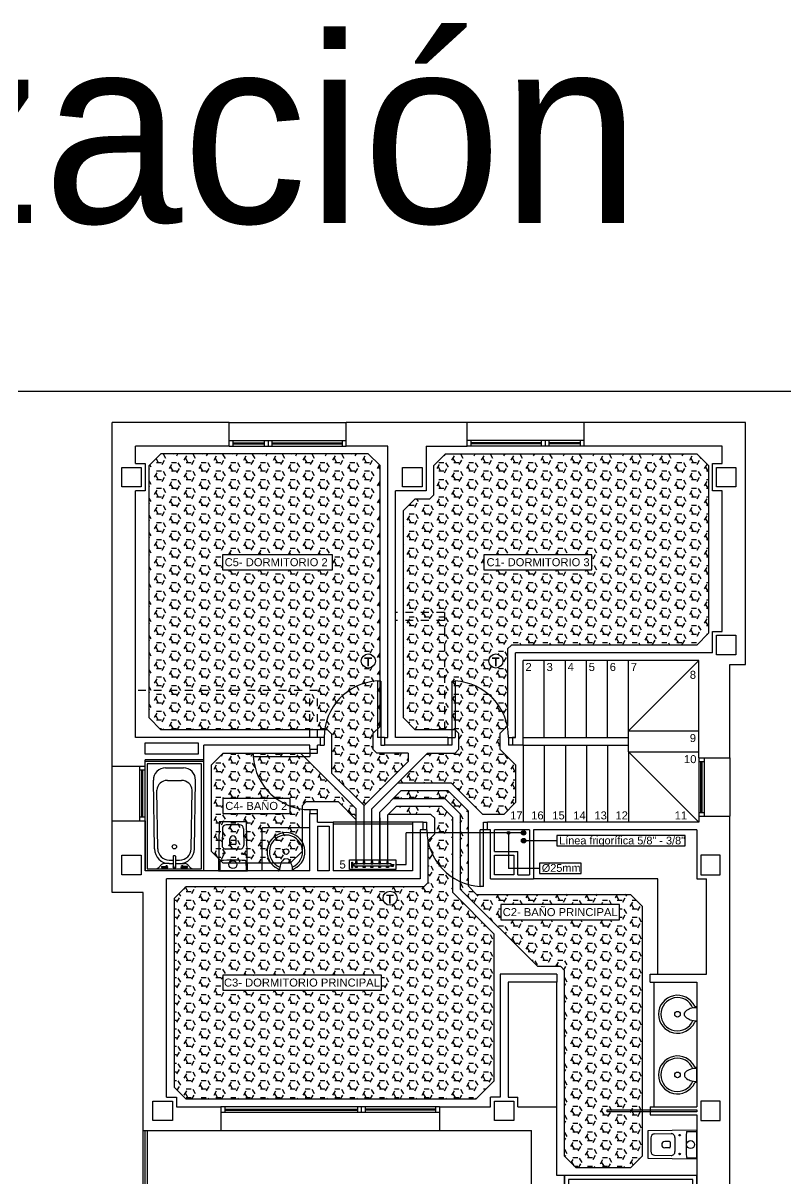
# Model space of a CAD drawing. Header units: millimetres. Extents: x 441156 to 441876, y 4514765 to 4515211.
# Drawn here: x 441478.11 to 441487.89, y 4514928.61 to 4514943.42 of the extents above; entities that cross this region are included whole.
import ezdxf
from ezdxf.enums import TextEntityAlignment as Align

# ---------------------------------------------------------------- set-up
doc = ezdxf.new("R2010")
doc.units = ezdxf.units.MM
for name, pattern in [('CONTINUA', [0]), ('HIDDEN', [0.375, 0.25, -0.125]), ('RAYITAS', [0.375, 0.25, -0.125])]:
    doc.linetypes.add(name, pattern=pattern)
doc.layers.add('01_cartela', color=6, linetype='Continuous', plot=False)
for name, color, linetype in [('01_mono PRIMERA', 2, 'Continuous'), ('01_proyección', 4, 'RAYITAS'), ('01_sanitarios', 250, 'Continuous'), ('01_textos', 7, 'Continuous'), ('INGIN CALEFACCION MAQUINAS', 7, 'Continuous'), ('INGIN CALEFACCION TUBERIAS', 89, 'Continuous'), ('INGIN CLIMATIZACION EQUIPOS', 7, 'Continuous'), ('INGIN CLIMATIZACION TEXTO', 7, 'Continuous'), ('SOMBRAS2', 250, 'Continuous')]:
    doc.layers.add(name, color=color, linetype=linetype)
doc.styles.add('Century Gothic_6', font='', dxfattribs={"height": 11})
doc.styles.add('Estilo1', font='swissel.ttf')
doc.styles.add('NIEVES2', font='sanss___.ttf')
doc.styles.add('NIEVES3', font='swisseb.ttf')
doc.styles.get('Century Gothic_6').set_extended_font_data('Century Gothic')
pattern_1 = [(0, (34.55036, 92.18759), (0, 0.1099852), [0.0635, -0.127]), (120, (34.55036, 92.18759), (-0.0952499772403, -0.0549926), [0.0635, -0.127]), (60, (34.61386, 92.18759), (-0.0952499772403, 0.0549926), [0.0635, -0.127])]

# ---------------------------------------------------------------- blocks, each defined once
blk = doc.blocks.new('A$C11D349B9')
at = {"layer": '01_mono PRIMERA', "color": 254}
for p, q in [((1.433, 9.295), (1.433, 13.7)), ((2.933, 13.7, 0), (1.433, 13.7, 0)), ((2.933, 13.4, 0), (2.933, 13.7, 0)), ((2.933, 13.7, 0), (4.433, 13.7, 0)), ((5.983, 13.7, 0), (4.433, 13.7, 0)), ((4.433, 13.4, 0), (4.433, 13.7, 0)), ((5.983, 13.4, 0), (5.983, 13.7, 0)), ((7.483, 13.7, 0), (5.983, 13.7, 0)), ((9.553, 13.7, 0), (7.483, 13.7, 0)), ((7.483, 13.4, 0), (7.483, 13.7, 0)), ((9.553, 10.6), (9.553, 13.7)), ((1.733, 13.175), (1.733, 13.4)), ((2.933, 13.4, 0), (1.733, 13.4, 0)), ((2.933, 13.47, 0), (4.433, 13.47, 0)), ((2.933, 13.4, 0), (4.433, 13.4, 0)), ((2.983, 13.47, 0), (2.983, 13.4, 0)), ((2.983, 13.442, 0), (3.383, 13.442, 0)), ((2.983, 13.428, 0), (3.383, 13.428, 0)), ((3.383, 13.47, 0), (3.383, 13.4, 0)), ((3.433, 13.47, 0), (3.433, 13.4, 0)), ((3.483, 13.47, 0), (3.483, 13.4, 0)), ((3.483, 13.442, 0), (4.383, 13.442, 0)), ((3.483, 13.428, 0), (4.383, 13.428, 0)), ((4.383, 13.47, 0), (4.383, 13.4, 0)), ((4.968, 13.4, 0), (4.433, 13.4, 0)), ((4.968, 9.665), (4.968, 13.4)), ((5.458, 13.4, 0), (5.983, 13.4, 0)), ((7.483, 13.47, 0), (5.983, 13.47, 0)), ((7.483, 13.4, 0), (5.983, 13.4, 0)), ((6.033, 13.47, 0), (6.033, 13.4, 0)), ((6.933, 13.442, 0), (6.033, 13.442, 0)), ((6.933, 13.428, 0), (6.033, 13.428, 0)), ((6.933, 13.47, 0), (6.933, 13.4, 0)), ((6.983, 13.47, 0), (6.983, 13.4, 0)), ((7.033, 13.47, 0), (7.033, 13.4, 0)), ((7.433, 13.442, 0), (7.033, 13.442, 0)), ((7.433, 13.428, 0), (7.033, 13.428, 0)), ((7.433, 13.47, 0), (7.433, 13.4, 0)), ((9.253, 13.4, 0), (7.483, 13.4, 0)), ((9.253, 13.175), (9.253, 13.4)), ((1.733, 9.665), (1.733, 12.825)), ((5.068, 9.665), (5.068, 12.825)), ((9.253, 11.025), (9.253, 12.825)), ((9.128, 10.75), (6.603, 10.75)), ((6.603, 9.665), (6.603, 10.75)), ((8.953, 10.65), (6.703, 10.65)), ((6.703, 9.565), (6.703, 10.65)), ((6.973, 9.665), (6.973, 10.65)), ((7.243, 9.665), (7.243, 10.65)), ((7.513, 9.665), (7.513, 10.65)), ((7.783, 9.665), (7.783, 10.65)), ((8.053, 9.75), (8.053, 10.65)), ((8.053, 9.75), (8.953, 10.65)), ((8.953, 9.405), (8.953, 10.65)), ((9.353, 9.405), (9.353, 10.6)), ((9.353, 10.6, 0), (9.553, 10.6, 0)), ((4.877, 10.388), (4.835, 10.388)), ((4.835, 10.388), (4.835, 9.665)), ((4.877, 10.388), (4.877, 9.565)), ((5.789, 10.388), (5.831, 10.388)), ((5.789, 10.388), (5.789, 9.565)), ((5.831, 10.388), (5.831, 9.665)), ((4.102, 9.665), (1.733, 9.665)), ((4.152, 9.665), (4.102, 9.665)), ((4.102, 9.665), (4.102, 9.565)), ((4.152, 9.665), (4.152, 9.565)), ((4.927, 9.665), (4.835, 9.665)), ((4.927, 9.665), (4.927, 9.565)), ((4.927, 9.665), (4.968, 9.665)), ((5.739, 9.665), (5.068, 9.665)), ((5.739, 9.665), (5.831, 9.665)), ((5.739, 9.665), (5.739, 9.565)), ((6.514, 9.665), (6.564, 9.665)), ((6.514, 9.665), (6.514, 9.565)), ((6.603, 9.665), (6.564, 9.665)), ((6.564, 9.665), (6.603, 9.665)), ((6.564, 9.665), (6.564, 9.565)), ((6.703, 9.665), (8.053, 9.665)), ((8.053, 9.75), (8.953, 9.75)), ((8.053, 9.48), (8.053, 9.75)), ((3.968, 9.565), (2.608, 9.565, 0)), ((2.608, 9.38, 0), (2.608, 9.565, 0)), ((3.968, 9.515), (3.968, 9.565)), ((3.968, 9.515), (3.968, 9.423)), ((3.968, 9.515), (4.068, 9.515)), ((4.102, 9.565), (4.068, 9.565)), ((4.068, 9.515), (4.068, 9.565)), ((4.068, 9.465), (4.068, 9.515)), ((4.102, 9.565), (4.152, 9.565)), ((4.877, 9.565), (4.927, 9.565)), ((5.739, 9.565), (4.927, 9.565)), ((5.789, 9.565), (5.739, 9.565)), ((6.564, 9.565), (6.514, 9.565)), ((6.703, 9.565), (6.564, 9.565)), ((6.703, 9.565), (6.703, 8.58)), ((6.703, 9.565), (8.053, 9.565)), ((6.973, 9.565), (6.973, 8.58)), ((7.243, 9.565), (7.243, 8.58)), ((7.513, 9.565), (7.513, 8.58)), ((7.783, 9.565), (7.783, 8.58)), ((8.053, 9.48), (8.953, 9.48)), ((8.053, 9.48), (8.053, 8.58)), ((8.053, 9.48), (8.953, 8.58)), ((2.608, 9.38, 0), (1.858, 9.38, 0)), ((1.858, 9.295), (1.858, 9.38, 0)), ((1.858, 7.955), (1.858, 9.355)), ((2.608, 9.355), (1.858, 9.355)), ((2.608, 9.355), (2.608, 9.38, 0)), ((2.608, 7.955), (2.608, 9.355)), ((3.244, 9.465), (3.244, 9.423)), ((3.244, 9.465), (4.068, 9.465)), ((3.244, 9.423), (3.968, 9.423)), ((8.953, 9.405), (8.953, 8.655)), ((8.953, 9.405), (9.353, 9.405)), ((8.953, 9.355), (9.023, 9.355)), ((8.981, 8.705), (8.981, 9.355)), ((8.995, 8.705), (8.995, 9.355)), ((9.023, 9.405), (9.023, 8.655)), ((9.353, 9.405), (9.353, 8.655)), ((1.858, 9.295, 0), (1.433, 9.295)), ((1.433, 8.595), (1.433, 9.295)), ((1.788, 8.595), (1.788, 9.295)), ((1.858, 9.245), (1.788, 9.245)), ((1.816, 8.645), (1.816, 9.245)), ((1.83, 8.645), (1.83, 9.245)), ((1.858, 8.595), (1.858, 9.295)), ((2.582, 9.329), (1.884, 9.329)), ((1.884, 9.329), (1.884, 7.981)), ((2.118, 9.275), (2.348, 9.275)), ((2.582, 7.981), (2.582, 9.329)), ((1.977, 8.237), (1.963, 9.116)), ((2.143, 9.115), (2.323, 9.115)), ((2.489, 8.237), (2.503, 9.116)), ((2.019, 8.237), (2.007, 8.989)), ((2.447, 8.237), (2.459, 8.989)), ((3.968, 8.74), (3.968, 8.69)), ((3.968, 8.74), (4.068, 8.74)), ((4.068, 8.69), (4.068, 8.74)), ((1.433, 7.68), (1.433, 8.595)), ((1.433, 8.595), (1.858, 8.595)), ((1.858, 8.645), (1.788, 8.645)), ((1.858, 8.595), (1.858, 7.955)), ((3.968, 7.955), (3.968, 8.69)), ((3.968, 8.69), (4.068, 8.69)), ((4.068, 8.58), (4.068, 8.69)), ((8.953, 8.705), (9.023, 8.705)), ((8.953, 8.655), (9.353, 8.655)), ((8.953, 8.655), (8.953, 8.58)), ((9.353, 3), (9.353, 8.655)), ((2.847, 8.495, 0), (2.843, 8.285, 0)), ((3.069, 8.545, 0), (2.897, 8.545, 0)), ((3.119, 8.495, 0), (3.123, 8.285, 0)), ((3.968, 8.505), (3.358, 8.505, 0)), ((3.358, 7.955, 0), (3.358, 8.505, 0)), ((4.068, 8.58), (4.268, 8.58)), ((4.068, 8.53), (4.068, 7.955)), ((4.068, 8.53), (4.068, 7.955)), ((4.068, 8.53), (4.218, 8.53)), ((4.218, 8.53), (4.218, 7.955)), ((5.283, 8.58, 0), (4.268, 8.58)), ((4.268, 8.58), (4.268, 7.955)), ((5.283, 8.555, 0), (4.268, 8.555)), ((5.419, 8.58), (5.283, 8.58)), ((5.283, 8.58, 0), (5.283, 7.955, 0)), ((5.419, 8.48), (5.383, 8.48)), ((5.383, 8.48, 0), (5.383, 7.855, 0)), ((5.419, 8.58), (5.469, 8.58)), ((5.419, 8.48), (5.419, 8.58)), ((5.469, 8.48), (5.419, 8.48)), ((5.469, 8.48), (5.469, 8.58)), ((6.244, 8.48), (6.153, 8.48)), ((6.153, 7.756), (6.153, 8.48)), ((6.194, 7.756), (6.194, 8.58)), ((6.194, 8.58), (6.244, 8.58)), ((8.953, 8.58), (6.244, 8.58)), ((6.244, 8.48), (6.244, 8.58)), ((6.283, 8.48), (6.244, 8.48)), ((6.283, 8.48), (6.244, 8.48)), ((6.283, 7.855), (6.283, 8.48)), ((6.333, 8.205), (6.333, 8.48)), ((6.783, 8.48), (6.333, 8.48)), ((6.783, 8.48), (6.783, 7.905)), ((8.928, 8.48), (6.833, 8.48)), ((6.833, 8.48), (6.833, 7.855)), ((2.943, 8.305, 0), (2.943, 8.365, 0)), ((3.013, 8.295, 0), (2.953, 8.295, 0)), ((3.023, 8.305, 0), (3.023, 8.365, 0)), ((3.073, 8.235, 0), (2.893, 8.235, 0)), ((6.333, 8.205), (6.633, 8.205)), ((6.633, 7.905), (6.633, 8.205)), ((2.066, 8.035), (2.027, 7.995)), ((2.067, 8.012), (2.133, 8.012)), ((2.067, 8.012), (2.067, 7.997)), ((2.167, 8.05), (2.102, 8.05)), ((2.167, 8.092), (2.22, 8.092)), ((2.167, 8.05), (2.22, 8.05)), ((2.22, 8.005), (2.22, 8.142)), ((2.246, 8.142), (2.246, 8.005)), ((2.246, 8.092), (2.299, 8.092)), ((2.246, 8.05), (2.299, 8.05)), ((2.299, 8.05), (2.364, 8.05)), ((2.399, 8.012), (2.333, 8.012)), ((2.399, 7.997), (2.399, 8.012)), ((2.4, 8.035), (2.439, 7.995)), ((2.817, 8.082, 0), (2.815, 7.955, 0)), ((3.149, 8.082, 0), (3.151, 7.955, 0)), ((3.648, 8.111, 0), (3.678, 8.112, 0)), ((3.968, 7.955, 0), (1.858, 7.955, 0)), ((2.608, 7.955), (1.858, 7.955)), ((1.884, 7.981), (2.582, 7.981)), ((2.067, 7.997), (2.133, 7.997)), ((2.133, 5.055), (2.133, 7.855)), ((5.383, 7.855, 0), (2.133, 7.855, 0)), ((2.333, 7.997), (2.399, 7.997)), ((3.566, 7.957, 0), (3.567, 7.972, 0)), ((3.757, 7.955, 0), (3.569, 7.955, 0)), ((3.76, 7.957, 0), (3.759, 7.972, 0)), ((4.218, 7.955), (4.068, 7.955)), ((5.283, 7.955), (4.268, 7.955)), ((6.283, 7.855), (6.833, 7.855)), ((6.633, 7.905), (6.783, 7.905)), ((8.428, 7.855), (6.833, 7.855)), ((8.428, 6.63), (8.428, 7.855)), ((8.928, 7.855, 0), (9.053, 7.855, 0)), ((9.053, 6.63), (9.053, 7.855)), ((6.194, 7.756), (6.153, 7.756)), ((1.833, 7.68), (1.433, 7.68)), ((1.833, 4.63), (1.833, 7.68)), ((6.408, 6.63), (6.408, 5.055)), ((7.133, 6.63, 0), (6.408, 6.63)), ((6.508, 6.53), (6.508, 5.055)), ((7.133, 6.53, 0), (6.508, 6.53, 0)), ((7.133, 6.53, 0), (6.508, 6.53, 0)), ((7.133, 6.63, 0), (7.133, 6.53, 0)), ((7.133, 4.93, 0), (7.133, 6.53, 0)), ((8.328, 6.63, 0), (9.053, 6.63, 0)), ((8.328, 6.53, 0), (8.328, 6.63, 0)), ((8.328, 6.53, 0), (8.928, 6.53, 0)), ((8.378, 6.53, 0), (8.378, 4.93, 0)), ((8.928, 6.53, 0), (8.928, 4.93, 0)), ((8.771, 6.103, 0), (8.771, 6.134, 0)), ((8.926, 6.215, 0), (8.911, 6.214, 0)), ((8.928, 6.212, 0), (8.928, 6.024, 0)), ((8.926, 6.022, 0), (8.911, 6.023, 0)), ((8.771, 5.356, 0), (8.771, 5.326, 0)), ((8.926, 5.438, 0), (8.911, 5.437, 0)), ((8.928, 5.247, 0), (8.928, 5.435, 0)), ((8.926, 5.244, 0), (8.911, 5.245, 0)), ((6.408, 5.055), (6.283, 5.055)), ((6.283, 4.93, 0), (6.283, 5.055, 0)), ((6.358, 5.055), (6.358, 5.055)), ((6.508, 5.055), (6.633, 5.055)), ((6.558, 5.055), (6.558, 5.055)), ((6.633, 4.93, 0), (6.633, 5.055, 0)), ((2.258, 4.93), (2.828, 4.93, 0)), ((2.828, 4.93), (2.828, 4.63)), ((5.628, 4.93, 0), (2.828, 4.93)), ((2.878, 4.93), (2.878, 4.86)), ((2.878, 4.902, 0), (4.578, 4.902, 0)), ((4.578, 4.93, 0), (4.578, 4.86, 0)), ((4.628, 4.93, 0), (4.628, 4.86, 0)), ((4.678, 4.93, 0), (4.678, 4.86, 0)), ((5.578, 4.902, 0), (4.678, 4.902, 0)), ((5.578, 4.93, 0), (5.578, 4.86, 0)), ((5.628, 4.93, 0), (6.283, 4.93, 0)), ((5.628, 4.93, 0), (5.628, 4.63, 0)), ((6.633, 4.93, 0), (7.133, 4.93, 0)), ((7.133, 4.05, 0), (7.133, 4.93, 0)), ((8.328, 4.93, 0), (8.928, 4.93)), ((8.328, 4.93, 0), (8.328, 4.894, 0)), ((8.328, 4.894, 0), (8.328, 4.866, 0)), ((5.628, 4.86, 0), (2.828, 4.86)), ((2.878, 4.888, 0), (4.578, 4.888, 0)), ((5.578, 4.888, 0), (4.678, 4.888, 0)), ((8.328, 4.866, 0), (8.328, 4.83, 0)), ((8.328, 4.83, 0), (8.928, 4.83)), ((8.928, 4.83, 0), (8.928, 3.3, 0)), ((1.833, 4.63), (2.828, 4.63)), ((1.833, 3), (1.833, 4.63)), ((1.853, 4.63), (1.853, 3.02)), ((1.883, 4.63), (1.883, 3.05)), ((2.828, 4.63), (5.628, 4.63, 0)), ((5.628, 4.63), (6.808, 4.63)), ((6.808, 3), (6.808, 4.63)), ((8.801, 4.614, 0), (8.928, 4.616, 0)), ((8.338, 4.534, 0), (8.338, 4.362, 0)), ((8.387, 4.584, 0), (8.597, 4.588, 0)), ((8.578, 4.488, 0), (8.518, 4.488, 0)), ((8.588, 4.478, 0), (8.588, 4.418, 0)), ((8.648, 4.538, 0), (8.648, 4.358, 0)), ((8.387, 4.312, 0), (8.597, 4.308, 0)), ((8.578, 4.408, 0), (8.518, 4.408, 0)), ((8.801, 4.282, 0), (8.928, 4.28, 0)), ((7.233, 3.3), (7.383, 3.3)), ((8.083, 3.3, 0), (7.383, 3.3, 0)), ((7.383, 3.3, 0), (7.383, 3, 0)), ((7.433, 3.3, 0), (7.433, 3.23, 0)), ((8.033, 3.272, 0), (7.433, 3.272, 0)), ((8.033, 3.3, 0), (8.033, 3.23, 0)), ((8.083, 3.3), (8.928, 3.3)), ((8.083, 3.3, 0), (8.083, 3, 0)), ((8.083, 3.23, 0), (7.383, 3.23, 0)), ((8.033, 3.258, 0), (7.433, 3.258, 0)), ((1.833, 3), (6.808, 3)), ((1.833, 3), (1.833, 0)), ((1.853, 3.02), (6.808, 3.02)), ((1.883, 3.05), (6.808, 3.05)), ((1.923, 3), (1.923, 0.1)), ((2.023, 0.1), (2.023, 3)), ((5.543, 0.2, 0), (5.543, 3, 0)), ((5.643, 0.2, 0), (5.643, 3, 0)), ((6.808, 3), (7.383, 3)), ((8.083, 3, 0), (7.383, 3, 0)), ((8.083, 3), (9.353, 3, 0)), ((9.163, 0.1, 0), (9.163, 3, 0)), ((9.263, 3, 0), (9.263, 0.1, 0)), ((9.353, 3, 0), (9.353, 0, 0)), ((2.023, 2.9, 0), (5.543, 2.9, 0)), ((5.643, 2.9, 0), (9.163, 2.9, 0)), ((5.543, 2.262, 0), (2.023, 2.262, 0)), ((9.163, 2.262, 0), (5.643, 2.262, 0)), ((5.543, 2.212, 0), (2.023, 2.212, 0)), ((9.163, 2.212, 0), (5.643, 2.212, 0)), ((5.543, 1.575, 0), (2.023, 1.575, 0)), ((5.543, 1.525, 0), (2.023, 1.525, 0)), ((9.163, 1.575, 0), (5.643, 1.575, 0)), ((9.163, 1.525, 0), (5.643, 1.525, 0)), ((5.543, 0.887, 0), (2.023, 0.887, 0)), ((5.543, 0.837, 0), (2.023, 0.837, 0)), ((9.163, 0.887, 0), (5.643, 0.887, 0)), ((9.163, 0.837, 0), (5.643, 0.837, 0)), ((2.023, 0.2, 0), (9.163, 0.2, 0)), ((5.593, 0.1, 0), (5.593, 0.2, 0)), ((5.593, 0.1, 0), (5.593, 0.2, 0)), ((1.923, 0.1, 0), (9.263, 0.1, 0)), ((1.833, 0, 0), (9.353, 0, 0))]:
    blk.add_line(p, q, dxfattribs=at)
for points in [[(5.458, 13.4), (5.458, 12.825)], [(1.733, 13.175), (1.858, 13.175), (1.858, 12.825)], [(9.253, 12.825), (9.128, 12.825), (9.128, 13.175)], [(9.128, 13.175), (9.253, 13.175)], [(1.858, 12.825), (1.733, 12.825)], [(5.458, 12.825), (5.068, 12.825)], [(9.128, 10.75), (9.128, 11.025)], [(9.128, 11.025), (9.253, 11.025)], [(8.928, 8.48), (8.928, 7.855)], [(2.133, 5.055), (2.258, 5.055), (2.258, 4.93)], [(7.233, 3.3), (7.233, 4.05), (7.133, 4.05)]]:
    blk.add_lwpolyline(points, dxfattribs=at)
for points in [[(1.808, 12.875), (1.558, 12.875), (1.558, 13.125), (1.808, 13.125), (1.808, 12.875)], [(5.408, 12.875), (5.158, 12.875), (5.158, 13.125), (5.408, 13.125), (5.408, 12.875)], [(9.178, 13.125), (9.428, 13.125), (9.428, 12.875), (9.178, 12.875), (9.178, 13.125)], [(9.178, 10.975), (9.428, 10.975), (9.428, 10.725), (9.178, 10.725), (9.178, 10.975)], [(2.538, 9.45), (1.858, 9.45), (1.858, 9.595), (2.538, 9.595)], [(1.808, 7.905), (1.558, 7.905), (1.558, 8.155), (1.808, 8.155), (1.808, 7.905)], [(6.583, 7.905), (6.333, 7.905), (6.333, 8.155), (6.583, 8.155), (6.583, 7.905)], [(8.978, 7.905), (9.228, 7.905), (9.228, 8.155), (8.978, 8.155), (8.978, 7.905)], [(2.208, 4.755), (1.958, 4.755), (1.958, 5.005), (2.208, 5.005), (2.208, 4.755)], [(6.583, 4.755), (6.333, 4.755), (6.333, 5.005), (6.583, 5.005), (6.583, 4.755)], [(8.978, 4.755), (9.228, 4.755), (9.228, 5.005), (8.978, 5.005), (8.978, 4.755)], [(8.928, 4.05), (7.233, 4.05), (7.233, 3.3), (8.928, 3.3)], [(8.878, 4), (7.283, 4), (7.283, 3.35), (8.878, 3.35)], [(6.933, 3.125), (7.183, 3.125), (7.183, 3.375), (6.933, 3.375), (6.933, 3.125)], [(8.978, 3.125), (9.228, 3.125), (9.228, 3.375), (8.978, 3.375), (8.978, 3.125)]]:
    blk.add_lwpolyline(points, close=True, dxfattribs=at)
at = {"layer": '01_mono PRIMERA', "color": 254, "elevation": 0, "flags": 128}
for points in [[(3.164, 7.955, 0.414214), (3.168, 7.959), (3.168, 7.96), (3.158, 8.58, 0.436396), (3.154, 8.585), (2.812, 8.585, 0.436396), (2.808, 8.58), (2.798, 7.96), (2.798, 7.959, 0.414214), (2.802, 7.955)], [(8.928, 4.629, 0.414214), (8.924, 4.633), (8.923, 4.633), (8.302, 4.623, 0.436396), (8.298, 4.619), (8.298, 4.277, 0.436396), (8.302, 4.273), (8.923, 4.263), (8.924, 4.263, 0.414214), (8.928, 4.267)]]:
    blk.add_lwpolyline(points, format="xyb", close=True, dxfattribs=at)
at = {"layer": '01_mono PRIMERA', "color": 254, "elevation": 0}
blk.add_lwpolyline([(7.778, 4.894), (8.928, 4.894), (8.928, 4.866), (7.778, 4.866)], close=True, dxfattribs=at)
at = {"layer": '01_mono PRIMERA', "color": 254}
for centre, radius in [((2.233, 8.265), 0.0275), ((2.863, 8.175, 0), 0.01), ((3.103, 8.175, 0), 0.01), ((3.663, 8.202, 0), 0.036), ((2.983, 8.035, 0), 0.051), ((8.68, 6.118, 0), 0.036), ((8.68, 5.341, 0), 0.036), ((8.708, 4.568, 0), 0.01), ((8.848, 4.448, 0), 0.051), ((8.708, 4.328, 0), 0.01)]:
    blk.add_circle(centre, radius, dxfattribs=at)
for centre, radius, start, end in [((4.877, 9.665), 0.725, 93.2758, 180), ((5.789, 9.665), 0.725, 0, 86.7242), ((3.968, 9.465), 0.725, 183.2758, 270), ((2.117, 9.121), 0.154, 89.317, 181.6763), ((2.349, 9.121), 0.154, 358.3237, 90.683), ((2.139, 8.982), 0.132, 88.598, 177.0747), ((2.327, 8.982), 0.132, 2.9253, 91.402), ((2.897, 8.495, 0), 0.05, 90, 179.076), ((3.069, 8.495, 0), 0.05, 0.924, 90), ((3.663, 8.202, 0), 0.243, 294.8749, 245.1251), ((6.194, 8.48), 0.725, 180, 266.7242), ((2.983, 8.365, 0), 0.04, 0, 180), ((2.953, 8.305, 0), 0.01, 180, 270), ((3.013, 8.305, 0), 0.01, 270, 0), ((3.663, 8.202, 0), 0.213, 292.0656, 248.0564), ((2.167, 8.24), 0.19, 180.9132, 270), ((2.167, 8.24), 0.148, 180.8545, 270), ((2.299, 8.24), 0.148, 270, 359.079), ((2.299, 8.24), 0.19, 270, 359.0249), ((2.893, 8.285, 0), 0.05, 179.076, 270), ((3.073, 8.285, 0), 0.05, 270, 0.924), ((2.102, 8), 0.05, 90, 135), ((2.133, 8.005), 0.017, 206.179, 153.821), ((2.133, 8.005), 0.0075, 270, 90), ((2.233, 8.005), 0.019, 133.1736, 46.8264), ((2.233, 8.005), 0.013, 180, 0), ((2.333, 8.005), 0.017, 26.179, 333.821), ((2.333, 8.005), 0.0075, 90, 270), ((2.364, 8), 0.05, 45.1537, 90), ((2.824, 8.081, 0), 0.007, 93.0641, 179.076), ((2.983, 5.11, 0), 2.982, 86.9359, 93.0641), ((3.142, 8.081, 0), 0.007, 0.924, 86.9359), ((3.859, 7.958, 0), 0.279, 163.1835, 180.617), ((3.729, 7.997, 0), 0.143, 134.3044, 163.1835), ((3.663, 8.064, 0), 0.0498, 107.9532, 134.3044), ((3.663, 8.064, 0), 0.0498, 45.6956, 72.5904), ((3.598, 7.997, 0), 0.143, 16.8165, 45.6956), ((3.468, 7.958, 0), 0.279, 359.383, 16.8165), ((1.991, 8.031), 0.05, 270, 314.9968), ((2.475, 8.031), 0.05, 224.9908, 270), ((3.554, 7.971, 0), 0.0128, 3.786, 59.4709), ((3.569, 7.957, 0), 0.0027, 186.6841, 270), ((3.757, 7.957, 0), 0.0027, 270, 353.3159), ((3.772, 7.971, 0), 0.0128, 120.5291, 176.214), ((8.68, 6.118, 0), 0.243, 24.8749, 335.1251), ((8.68, 6.118, 0), 0.213, 22.0656, 338.0564), ((8.819, 6.119, 0), 0.0498, 135.6956, 162.5904), ((8.819, 6.119, 0), 0.0498, 197.9532, 224.3044), ((8.886, 6.053, 0), 0.143, 106.8165, 135.6956), ((8.886, 6.184, 0), 0.143, 224.3044, 253.1835), ((8.925, 5.923, 0), 0.279, 89.383, 106.8165), ((8.912, 6.227, 0), 0.0128, 210.5291, 266.214), ((8.925, 6.212, 0), 0.0027, 0, 83.3159), ((8.925, 6.314, 0), 0.279, 253.1835, 270.617), ((8.912, 6.01, 0), 0.0128, 93.786, 149.4709), ((8.925, 6.024, 0), 0.0027, 276.6841, 0), ((8.68, 5.341, 0), 0.243, 24.8749, 335.1251), ((8.68, 5.341, 0), 0.213, 21.9436, 337.9344), ((8.819, 5.341, 0), 0.0498, 135.6956, 162.0468), ((8.886, 5.275, 0), 0.143, 106.8165, 135.6956), ((8.925, 5.145, 0), 0.279, 89.383, 106.8165), ((8.912, 5.45, 0), 0.0128, 210.5291, 266.214), ((8.925, 5.435, 0), 0.0027, 0, 83.3159), ((8.819, 5.341, 0), 0.0498, 197.4096, 224.3044), ((8.886, 5.406, 0), 0.143, 224.3044, 253.1835), ((8.925, 5.536, 0), 0.279, 253.1835, 270.617), ((8.912, 5.232, 0), 0.0128, 93.786, 149.4709), ((8.925, 5.247, 0), 0.0027, 276.6841, 0), ((11.772, 4.448, 0), 2.982, 176.9359, 183.0641), ((8.801, 4.607, 0), 0.007, 90.924, 176.9359), ((8.388, 4.534, 0), 0.05, 90.924, 180), ((8.518, 4.448, 0), 0.04, 90, 270), ((8.578, 4.478, 0), 0.01, 0, 90), ((8.598, 4.538, 0), 0.05, 0, 90.924), ((8.388, 4.362, 0), 0.05, 180, 269.076), ((8.578, 4.418, 0), 0.01, 270, 0), ((8.598, 4.358, 0), 0.05, 269.076, 0), ((8.801, 4.289, 0), 0.007, 183.0641, 269.076), ((8.568, 3.675), 0.04, 0.0137, 180.0137), ((8.568, 3.675), 0.04, 180.0137, 0.0137)]:
    blk.add_arc(centre, radius, start, end, dxfattribs=at)
at = {"layer": '01_mono PRIMERA', "color": 254, "extrusion": (0, 0, -1)}
blk.add_ellipse((2.233, 8.142), major_axis=(-0.013, 0), ratio=0.955769, start_param=0, end_param=3.141593, dxfattribs=at)
at = {"layer": '01_proyección', "color": 120, "ltscale": 0.25}
for p, q in [((5.693, 11.265, 0), (5.068, 11.265, 0)), ((5.693, 11.265, 0), (5.693, 9.665, 0)), ((5.693, 11.165, 0), (5.068, 11.165, 0)), ((4.068, 10.265), (1.733, 10.265)), ((3.968, 9.665, 0), (3.968, 10.265, 0)), ((4.068, 9.665, 0), (4.068, 10.265, 0))]:
    blk.add_line(p, q, dxfattribs=at)
at = {"layer": '01_mono PRIMERA', "color": 254, "style": 'NIEVES2'}
for s, height, p in [('2', 0.103, (6.772, 10.517)), ('3', 0.103, (7.042, 10.517)), ('4', 0.103, (7.312, 10.517)), ('5', 0.103, (7.582, 10.517)), ('6', 0.103, (7.852, 10.517)), ('7', 0.103, (8.122, 10.517)), ('8', 0.103, (8.878, 10.416)), ('9', 0.103, (8.878, 9.606)), ('10', 0.1026, (8.843, 9.336)), ('17', 0.1026, (6.615, 8.615)), ('16', 0.1026, (6.885, 8.615)), ('15', 0.1026, (7.155, 8.615)), ('14', 0.1026, (7.425, 8.615)), ('13', 0.1026, (7.695, 8.615)), ('12', 0.1026, (7.965, 8.615)), ('11', 0.1026, (8.724, 8.615))]:
    blk.add_text(s, height=height, dxfattribs=at).set_placement(p, align=Align.CENTER)

msp = doc.modelspace()

# ---------------------------------------------------------------- hatches: boundary and pattern name
at = {"layer": '01_sanitarios', "linetype": 'CONTINUA'}
h = msp.add_hatch(dxfattribs=at)
h.set_pattern_fill('HEX', color=254, scale=0.02, style=0)
h.set_pattern_definition(pattern_1)
h.paths.add_polyline_path([(441482.68397881, 4514937.75364103), (441482.53397882, 4514937.90364103), (441479.87397882, 4514937.90364103), (441479.72397882, 4514937.75364103), (441479.72397882, 4514934.51864103), (441479.87397882, 4514934.36864103), (441482.01041951, 4514934.36864103), (441482.06779561, 4514934.31126493), (441482.06779561, 4514933.8081558), (441482.47965876, 4514933.39629266), (441483.04594111, 4514933.96257501), (441483.04594111, 4514934.06864103), (441482.64279561, 4514934.06864103), (441482.59279561, 4514934.11864103), (441482.59279561, 4514934.31864103), (441482.68397882, 4514934.40982423)])
h.paths.add_polyline_path([(441482.44385856, 4514935.24868363, -1), (441482.62409907, 4514935.24868363, -1)], flags=16)
h.paths.add_polyline_path([(441480.6671166, 4514936.4171119), (441480.6671166, 4514936.61128971), (441482.07516569, 4514936.61128971), (441482.07516569, 4514936.4171119)], flags=16)
h.paths.add_polyline_path([(441482.45300187, 4514935.11271979), (441482.61877783, 4514935.11271979), (441482.61877783, 4514935.36179436), (441482.45300187, 4514935.36179436)], flags=24)
h.paths.add_polyline_path([(441480.67743436, 4514936.43379684), (441482.02859681, 4514936.43379684), (441482.02859681, 4514936.59460262), (441480.67743436, 4514936.59460262)], flags=8)
h = msp.add_hatch(dxfattribs=at)
h.set_pattern_fill('HEX', color=254, scale=0.02, style=0)
h.set_pattern_definition(pattern_1)
h.paths.add_polyline_path([(441486.89397882, 4514937.75364103), (441486.74397881, 4514937.90364103), (441483.52397881, 4514937.90364103), (441483.37397881, 4514937.75364103), (441483.37397881, 4514937.37864103), (441483.32397881, 4514937.32864103), (441483.13397881, 4514937.32864103), (441482.98397882, 4514937.17864103), (441482.98397882, 4514934.51864103), (441483.13397882, 4514934.36864103), (441483.64529655, 4514934.36864103), (441483.69529655, 4514934.31864103), (441483.69529655, 4514934.11864103), (441483.64529655, 4514934.06864103), (441483.29342848, 4514934.06864103), (441482.90842848, 4514933.68364103), (441483.60038807, 4514933.68364103), (441484.00038806, 4514933.28364103), (441484.26897882, 4514933.28364103), (441484.41897882, 4514933.43364103), (441484.41897882, 4514933.91998262), (441484.2203204, 4514934.11864103), (441484.2203204, 4514934.31864103), (441484.31897881, 4514934.41729944), (441484.31897881, 4514935.40364103), (441484.36897881, 4514935.45364103), (441486.74397881, 4514935.45364103), (441486.89397882, 4514935.60364103)])
h.paths.add_polyline_path([(441484.25909907, 4514935.24868363, -1), (441484.07885856, 4514935.24868363, -1)], flags=16)
h.paths.add_polyline_path([(441484.01526322, 4514936.4171119), (441484.01526322, 4514936.61128971), (441485.39799244, 4514936.61128971), (441485.39799244, 4514936.4171119)], flags=16)
h.paths.add_polyline_path([(441484.08800187, 4514935.11271979), (441484.25377783, 4514935.11271979), (441484.25377783, 4514935.36179436), (441484.08800187, 4514935.36179436)], flags=24)
h.paths.add_polyline_path([(441484.03384832, 4514936.43362099), (441485.38508111, 4514936.43362099), (441485.38508111, 4514936.59463779), (441484.03384832, 4514936.59463779)], flags=8)
h = msp.add_hatch(dxfattribs=at)
h.set_pattern_fill('HEX', color=254, scale=0.02, style=0)
h.set_pattern_definition(pattern_1)
h.paths.add_polyline_path([(441481.68397882, 4514933.3935349), (441481.73397882, 4514933.4435349), (441482.14957381, 4514933.4435349), (441482.37965876, 4514933.21344995), (441482.37965876, 4514933.3548713), (441481.66588903, 4514934.06864103), (441480.67397882, 4514934.06864103), (441480.52397882, 4514933.91864103), (441480.52397882, 4514932.80864103), (441480.67397881, 4514932.65864103), (441481.53397882, 4514932.65864103), (441481.68397881, 4514932.80864103)])
h.paths.add_polyline_path([(441480.66809206, 4514933.29405354), (441480.66809206, 4514933.48823135), (441481.53140122, 4514933.48823135), (441481.53140122, 4514933.29405354)], flags=16)
h.paths.add_polyline_path([(441480.67460683, 4514933.30458341), (441481.52231918, 4514933.30458341), (441481.52231918, 4514933.50231965), (441480.67460683, 4514933.50231965)], flags=24)
h = msp.add_hatch(dxfattribs=at)
h.set_pattern_fill('HEX', color=254, scale=0.02, style=0)
h.set_pattern_definition(pattern_1)
h.paths.add_polyline_path([(441486.043979, 4514932.10864103), (441485.893979, 4514932.25864103), (441483.92090598, 4514932.25864103), (441483.81232733, 4514932.36721967), (441483.81232733, 4514933.3302804), (441483.55896671, 4514933.58364103), (441482.94984984, 4514933.58364103), (441482.84984984, 4514933.48364103), (441483.51754535, 4514933.48364103), (441483.71232733, 4514933.28885905), (441483.71232733, 4514932.32579831), (441484.70448462, 4514931.33364103), (441484.99897868, 4514931.33364103), (441485.04897868, 4514931.28364103), (441485.04897868, 4514928.90364103), (441485.19897868, 4514928.75364103), (441485.893979, 4514928.75364103), (441486.043979, 4514928.90364103)])
h.paths.add_polyline_path([(441484.23245104, 4514931.93316228), (441484.23245104, 4514932.12734009), (441485.75339311, 4514932.12734009), (441485.75339311, 4514931.93316228)], flags=16)
h.paths.add_polyline_path([(441484.2366643, 4514931.94369215), (441485.74884356, 4514931.94369215), (441485.74884356, 4514932.14142838), (441484.2366643, 4514932.14142838)], flags=24)
h = msp.add_hatch(dxfattribs=at)
h.set_pattern_fill('HEX', color=254, scale=0.02, style=0)
h.set_pattern_definition(pattern_1)
h.paths.add_polyline_path([(441484.14397881, 4514931.75272548), (441483.61232733, 4514932.28437696), (441483.61232733, 4514933.24743769), (441483.476124, 4514933.38364103), (441482.89127119, 4514933.38364103), (441482.79127119, 4514933.28364103), (441483.33532779, 4514933.28364103), (441483.38532779, 4514933.23364103), (441483.38532779, 4514933.03364103), (441483.29897881, 4514932.94729205), (441483.29897881, 4514932.40864103), (441483.24897881, 4514932.35864103), (441480.19897881, 4514932.35864103), (441480.04897881, 4514932.20864103), (441480.04897881, 4514929.78364103), (441480.19897882, 4514929.63364103), (441483.91242973, 4514929.63364103), (441484.14397882, 4514929.86519012)])
h.paths.add_polyline_path([(441482.70225874, 4514931.22424268), (441482.70225874, 4514931.03006486), (441480.66809206, 4514931.03006486), (441480.66809206, 4514931.22424268)], flags=16)
h.paths.add_polyline_path([(441482.72213555, 4514932.20864103, -1), (441482.90237606, 4514932.20864103, -1)], flags=16)
h.paths.add_polyline_path([(441482.73127886, 4514932.07267718), (441482.89705482, 4514932.07267718), (441482.89705482, 4514932.32175175), (441482.73127886, 4514932.32175175)], flags=24)
h.paths.add_polyline_path([(441480.67533735, 4514931.04657395), (441482.69103706, 4514931.04657395), (441482.69103706, 4514931.20759076), (441480.67533735, 4514931.20759076)], flags=8)
at = {"layer": 'INGIN CALEFACCION TUBERIAS'}
h = msp.add_hatch(color=86, dxfattribs=at)
edge = h.paths.add_edge_path()
edge.add_arc((441484.52405961, 4514933.04618865), 0.02852111, -180, 180, ccw=False)
at = {"layer": 'INGIN CLIMATIZACION EQUIPOS', "linetype": 'HIDDEN', "ltscale": 2}
h = msp.add_hatch(color=30, dxfattribs=at)
edge = h.paths.add_edge_path()
edge.add_arc((441484.52405961, 4514932.94618865), 0.02852111, -180, 180, ccw=False)
at = {"layer": 'INGIN CLIMATIZACION TEXTO', "linetype": 'Continuous', "ltscale": 0.5}
h = msp.add_hatch(color=2, dxfattribs=at)
edge = h.paths.add_edge_path()
edge.add_arc((441484.33061397, 4514933.04618865), 0.016875, 0, 360)

# ---------------------------------------------------------------- linework, layer by layer
at = {"layer": '01_cartela', "color": 3}
msp.add_lwpolyline([(441467.02291656, 4514938.70368948), (441467.02291656, 4514917.16866547), (441497.66090462, 4514917.16866547), (441497.66090462, 4514938.70368948)], close=True, dxfattribs=at)
at = {"layer": 'INGIN CALEFACCION MAQUINAS'}
for centre in [(441482.53397882, 4514935.24868363), (441484.16897882, 4514935.24868363), (441482.8122558, 4514932.20864103)]:
    msp.add_circle(centre, 0.09012025, dxfattribs=at)
at = {"layer": 'INGIN CALEFACCION TUBERIAS', "color": 86, "linetype": 'Continuous', "ltscale": 0.5}
for p, q in [((441482.34716756, 4514932.64934458), (441482.34716756, 4514932.62536873)), ((441482.36813569, 4514932.64934458), (441482.34716756, 4514932.64934458)), ((441482.8270022, 4514932.64934458), (441482.3617624, 4514932.64934458)), ((441482.8270022, 4514932.62536873), (441482.8270022, 4514932.64934458)), ((441482.34716756, 4514932.62536873), (441482.36813569, 4514932.62536873)), ((441482.3617624, 4514932.62536873), (441482.8270022, 4514932.62536873))]:
    msp.add_line(p, q, dxfattribs=at)
at = {"layer": 'INGIN CALEFACCION TUBERIAS', "color": 86}
for points in [[(441482.88791947, 4514932.64030289), (441483.01823195, 4514932.64030289), (441483.01823195, 4514933.04618865)], [(441484.52405961, 4514933.04618865), (441483.01823195, 4514933.04618865)]]:
    msp.add_lwpolyline(points, dxfattribs=at)
at = {"layer": 'INGIN CALEFACCION TUBERIAS', "color": 86, "linetype": 'Continuous', "ltscale": 0.5}
msp.add_lwpolyline([(441482.2940086, 4514932.57883054), (441482.2940086, 4514932.70177523), (441482.88791947, 4514932.70177523), (441482.88791947, 4514932.57883054)], close=True, dxfattribs=at)
for points in [[(441482.33112769, 4514932.62536873), (441482.32049072, 4514932.62536873), (441482.32049072, 4514932.67044923), (441482.33112769, 4514932.67044923), (441482.33112769, 4514932.62536873)], [(441482.3696325, 4514932.64934458), (441482.38968501, 4514932.64934458), (441482.38968501, 4514932.68132705), (441482.3696325, 4514932.68132705), (441482.3696325, 4514932.64934458)], [(441482.4696325, 4514932.64934458), (441482.48968501, 4514932.64934458), (441482.48968501, 4514932.68132705), (441482.4696325, 4514932.68132705), (441482.4696325, 4514932.64934458)], [(441482.5696325, 4514932.64934458), (441482.58968501, 4514932.64934458), (441482.58968501, 4514932.68132705), (441482.5696325, 4514932.68132705), (441482.5696325, 4514932.64934458)], [(441482.6696325, 4514932.64934458), (441482.68968501, 4514932.64934458), (441482.68968501, 4514932.68132705), (441482.6696325, 4514932.68132705), (441482.6696325, 4514932.64934458)], [(441482.7696325, 4514932.64934458), (441482.78968501, 4514932.64934458), (441482.78968501, 4514932.68132705), (441482.7696325, 4514932.68132705), (441482.7696325, 4514932.64934458)], [(441482.31660738, 4514932.60409479), (441482.33517987, 4514932.60409479), (441482.33517987, 4514932.62536873), (441482.31660738, 4514932.62536873), (441482.31660738, 4514932.60409479)], [(441482.34716756, 4514932.63330425), (441482.33112769, 4514932.63330425), (441482.33112769, 4514932.64140861), (441482.34716756, 4514932.64140861), (441482.34716756, 4514932.63330425)], [(441482.37191697, 4514932.61304701), (441482.38765438, 4514932.61304701), (441482.38765438, 4514932.61304701), (441482.38943118, 4514932.61279318), (441482.39070032, 4514932.61203169), (441482.39146181, 4514932.61076254), (441482.39171564, 4514932.60898574), (441482.39171564, 4514932.60543213), (441482.39171564, 4514932.60543213), (441482.39146181, 4514932.60365533), (441482.39070032, 4514932.60238618), (441482.38943118, 4514932.6016247), (441482.38765438, 4514932.60137087), (441482.37191697, 4514932.60137087), (441482.37191697, 4514932.60137087), (441482.37014016, 4514932.6016247), (441482.36887102, 4514932.60238618), (441482.36810953, 4514932.60365533), (441482.3678557, 4514932.60543213), (441482.3678557, 4514932.60898574), (441482.3678557, 4514932.60898574), (441482.36810953, 4514932.61076254), (441482.36887102, 4514932.61203169), (441482.37014016, 4514932.61279318), (441482.37191697, 4514932.61304701)], [(441482.47191697, 4514932.61304701), (441482.48765438, 4514932.61304701), (441482.48765438, 4514932.61304701), (441482.48943118, 4514932.61279318), (441482.49070033, 4514932.61203169), (441482.49146181, 4514932.61076254), (441482.49171564, 4514932.60898574), (441482.49171564, 4514932.60543213), (441482.49171564, 4514932.60543213), (441482.49146181, 4514932.60365533), (441482.49070033, 4514932.60238618), (441482.48943118, 4514932.6016247), (441482.48765438, 4514932.60137087), (441482.47191697, 4514932.60137087), (441482.47191697, 4514932.60137087), (441482.47014016, 4514932.6016247), (441482.46887102, 4514932.60238618), (441482.46810953, 4514932.60365533), (441482.4678557, 4514932.60543213), (441482.4678557, 4514932.60898574), (441482.4678557, 4514932.60898574), (441482.46810953, 4514932.61076254), (441482.46887102, 4514932.61203169), (441482.47014016, 4514932.61279318), (441482.47191697, 4514932.61304701)], [(441482.57191697, 4514932.61304701), (441482.58765438, 4514932.61304701), (441482.58765438, 4514932.61304701), (441482.58943118, 4514932.61279318), (441482.59070033, 4514932.61203169), (441482.59146181, 4514932.61076254), (441482.59171564, 4514932.60898574), (441482.59171564, 4514932.60543213), (441482.59171564, 4514932.60543213), (441482.59146181, 4514932.60365533), (441482.59070033, 4514932.60238618), (441482.58943118, 4514932.6016247), (441482.58765438, 4514932.60137087), (441482.57191697, 4514932.60137087), (441482.57191697, 4514932.60137087), (441482.57014016, 4514932.6016247), (441482.56887102, 4514932.60238618), (441482.56810953, 4514932.60365533), (441482.5678557, 4514932.60543213), (441482.5678557, 4514932.60898574), (441482.5678557, 4514932.60898574), (441482.56810953, 4514932.61076254), (441482.56887102, 4514932.61203169), (441482.57014016, 4514932.61279318), (441482.57191697, 4514932.61304701)], [(441482.67191697, 4514932.61304701), (441482.68765438, 4514932.61304701), (441482.68765438, 4514932.61304701), (441482.68943118, 4514932.61279318), (441482.69070033, 4514932.61203169), (441482.69146181, 4514932.61076254), (441482.69171564, 4514932.60898574), (441482.69171564, 4514932.60543213), (441482.69171564, 4514932.60543213), (441482.69146181, 4514932.60365533), (441482.69070033, 4514932.60238618), (441482.68943118, 4514932.6016247), (441482.68765438, 4514932.60137087), (441482.67191697, 4514932.60137087), (441482.67191697, 4514932.60137087), (441482.67014016, 4514932.6016247), (441482.66887102, 4514932.60238618), (441482.66810953, 4514932.60365533), (441482.6678557, 4514932.60543213), (441482.6678557, 4514932.60898574), (441482.6678557, 4514932.60898574), (441482.66810953, 4514932.61076254), (441482.66887102, 4514932.61203169), (441482.67014016, 4514932.61279318), (441482.67191697, 4514932.61304701)], [(441482.77191697, 4514932.61304701), (441482.78765438, 4514932.61304701), (441482.78765438, 4514932.61304701), (441482.78943118, 4514932.61279318), (441482.79070033, 4514932.61203169), (441482.79146181, 4514932.61076254), (441482.79171564, 4514932.60898574), (441482.79171564, 4514932.60543213), (441482.79171564, 4514932.60543213), (441482.79146181, 4514932.60365533), (441482.79070033, 4514932.60238618), (441482.78943118, 4514932.6016247), (441482.78765438, 4514932.60137087), (441482.77191697, 4514932.60137087), (441482.77191697, 4514932.60137087), (441482.77014016, 4514932.6016247), (441482.76887102, 4514932.60238618), (441482.76810953, 4514932.60365533), (441482.7678557, 4514932.60543213), (441482.7678557, 4514932.60898574), (441482.7678557, 4514932.60898574), (441482.76810953, 4514932.61076254), (441482.76887102, 4514932.61203169), (441482.77014016, 4514932.61279318), (441482.77191697, 4514932.61304701)], [(441482.86144573, 4514932.63330447), (441482.8270022, 4514932.63330447), (441482.8270022, 4514932.64140883), (441482.86144573, 4514932.64140883), (441482.86144573, 4514932.63330447)], [(441482.83223627, 4514932.62013489), (441482.85621166, 4514932.62013489), (441482.85621166, 4514932.62536896), (441482.83223627, 4514932.62536896), (441482.83223627, 4514932.62013489)], [(441482.84152251, 4514932.62536896), (441482.84692542, 4514932.62536896), (441482.84692542, 4514932.63330447), (441482.84152251, 4514932.63330447), (441482.84152251, 4514932.62536896)]]:
    msp.add_lwpolyline(points, dxfattribs=at)
at = {"layer": 'INGIN CALEFACCION TUBERIAS', "color": 86}
msp.add_circle((441484.52405961, 4514933.04618865), 0.02852111, dxfattribs=at)
at = {"layer": 'INGIN CLIMATIZACION EQUIPOS', "color": 30, "linetype": 'HIDDEN', "ltscale": 2}
msp.add_circle((441484.52405961, 4514932.94618865), 0.02852111, dxfattribs=at)
at = {"layer": 'INGIN CLIMATIZACION TEXTO', "color": 2, "linetype": 'Continuous', "ltscale": 0.5}
for p in [(441484.33061397, 4514933.04618865), (441484.72664616, 4514932.59187121)]:
    msp.add_line(p, (441484.33061397, 4514932.59187121), dxfattribs=at)
msp.add_lwpolyline([(441484.9489393, 4514932.94618865), (441484.52405961, 4514932.94618865)], dxfattribs=at)
for points in [[(441484.9489393, 4514932.87844963), (441486.59598801, 4514932.87844963), (441486.59598801, 4514933.01392766), (441484.9489393, 4514933.01392766)], [(441484.72664616, 4514932.52413219), (441485.26329147, 4514932.52413219), (441485.26329147, 4514932.65961022), (441484.72664616, 4514932.65961022)]]:
    msp.add_lwpolyline(points, close=True, dxfattribs=at)
msp.add_circle((441484.33061397, 4514933.04618865), 0.016875, dxfattribs=at)
at = {"layer": 'SOMBRAS2', "color": 170}
for p, q in [((441479.72397882, 4514937.75364103), (441479.87397882, 4514937.90364103)), ((441479.72397882, 4514934.51864103, 0.00000275), (441479.72397882, 4514937.75364103, 0.00000275)), ((441484.36897881, 4514935.45364103), (441484.31897881, 4514935.40364103)), ((441484.31897881, 4514935.40364103), (441484.31897881, 4514934.41729944)), ((441479.87397882, 4514934.36864103, 0.00000275), (441479.72397882, 4514934.51864103, 0.00000275)), ((441482.01041951, 4514934.36864103, 0.00000275), (441479.87397882, 4514934.36864103, 0.00000275)), ((441482.06779561, 4514934.31126493), (441482.01041951, 4514934.36864103)), ((441482.06779561, 4514933.8081558), (441482.06779561, 4514934.31126493)), ((441482.59279561, 4514934.31864103), (441482.59279561, 4514934.11864103)), ((441483.69529655, 4514934.31864103), (441483.64529655, 4514934.36864103)), ((441483.69529655, 4514934.11864103), (441483.69529655, 4514934.31864103)), ((441484.31897881, 4514934.41729944), (441484.2203204, 4514934.31864103)), ((441484.2203204, 4514934.31864103), (441484.2203204, 4514934.11864103)), ((441480.52397882, 4514933.91864103), (441480.67397882, 4514934.06864103)), ((441480.67397882, 4514934.06864103), (441481.66588903, 4514934.06864103)), ((441482.37965876, 4514933.3548713), (441481.66588903, 4514934.06864103)), ((441482.64279561, 4514934.06864103), (441482.59279561, 4514934.11864103)), ((441483.04594111, 4514934.06864103), (441482.64279561, 4514934.06864103)), ((441483.04594111, 4514934.06864103), (441483.04594111, 4514933.96257501)), ((441483.69529655, 4514934.11864103), (441483.64529655, 4514934.06864103)), ((441484.2203204, 4514934.11864103), (441484.41897882, 4514933.91998262)), ((441480.52397882, 4514932.80864103), (441480.52397882, 4514933.91864103)), ((441484.41897882, 4514933.91998262), (441484.41897882, 4514933.43364103)), ((441482.47965876, 4514933.39629266), (441482.06779561, 4514933.8081558)), ((441483.60038807, 4514933.68364103), (441482.90842848, 4514933.68364103)), ((441484.00038807, 4514933.28364103), (441483.60038807, 4514933.68364103)), ((441482.67965876, 4514933.31344995), (441482.94984984, 4514933.58364103)), ((441483.55896671, 4514933.58364103), (441482.94984984, 4514933.58364103)), ((441483.81232733, 4514933.3302804), (441483.55896671, 4514933.58364103)), ((441481.68397882, 4514933.3935349), (441481.68397881, 4514932.80864103)), ((441481.68397882, 4514933.3935349), (441481.73397882, 4514933.4435349)), ((441482.1495738, 4514933.4435349), (441481.73397881, 4514933.4435349)), ((441482.37965876, 4514933.21344995), (441482.14957381, 4514933.4435349)), ((441482.47965876, 4514932.68132705), (441482.47965876, 4514933.39629266)), ((441483.51754535, 4514933.48364103), (441482.84984984, 4514933.48364103)), ((441483.71232733, 4514933.28885905), (441483.51754535, 4514933.48364103)), ((441484.41897882, 4514933.43364103), (441484.26897882, 4514933.28364103)), ((441482.37965876, 4514932.68132705), (441482.37965876, 4514933.3548713)), ((441482.67965876, 4514932.68132705), (441482.67965876, 4514933.31344995)), ((441482.67965876, 4514933.23918588), (441482.67965876, 4514932.68132705)), ((441482.77965876, 4514933.27202859), (441482.89127119, 4514933.38364103)), ((441482.77965876, 4514933.27202859), (441482.77965876, 4514932.68132705)), ((441483.33532779, 4514933.28364103), (441482.79127119, 4514933.28364103)), ((441483.476124, 4514933.38364103), (441482.89127119, 4514933.38364103)), ((441483.38532779, 4514933.23364103), (441483.33532779, 4514933.28364103)), ((441483.61232733, 4514933.24743769), (441483.476124, 4514933.38364103)), ((441483.61232733, 4514933.24743769), (441483.61232733, 4514932.28437696)), ((441483.71232733, 4514933.28885905), (441483.71232733, 4514932.32579831)), ((441484.26897882, 4514933.28364103), (441484.00038807, 4514933.28364103)), ((441483.38532779, 4514933.03364104), (441483.38532779, 4514933.23364103)), ((441483.38532779, 4514933.03364103), (441483.29897881, 4514932.94729205)), ((441483.29897881, 4514932.40864103, 0.00003483), (441483.29897881, 4514932.94729205, 0.00003483)), ((441480.67397881, 4514932.65864103), (441480.52397882, 4514932.80864103)), ((441481.68397881, 4514932.80864103), (441481.53397882, 4514932.65864103)), ((441481.53397881, 4514932.65864103), (441480.67397881, 4514932.65864103)), ((441480.04897881, 4514932.20864103), (441480.19897881, 4514932.35864103)), ((441480.19897882, 4514932.35864103), (441483.24897881, 4514932.35864103)), ((441483.24897881, 4514932.35864103, 0.00003483), (441483.29897881, 4514932.40864103, 0.00003483)), ((441480.04897881, 4514929.78364103), (441480.04897881, 4514932.20864103)), ((441483.61232733, 4514932.28437696), (441484.14397882, 4514931.75272548)), ((441483.71232733, 4514932.32579831), (441484.70448462, 4514931.33364103)), ((441485.893979, 4514932.25864103), (441486.043979, 4514932.10864103)), ((441486.043979, 4514932.10864103), (441486.043979, 4514928.90364103)), ((441484.14397881, 4514931.75272548), (441484.14397882, 4514929.86519012)), ((441484.99897868, 4514931.33364103, 0.0000012), (441484.70448462, 4514931.33364103, 0.0000012)), ((441484.99897868, 4514931.33364103, 0.0000012), (441485.04897868, 4514931.28364103, 0.0000012)), ((441485.04897868, 4514928.90364103, 0.00000012), (441485.04897868, 4514931.28364103, 0.00000203)), ((441484.14397881, 4514929.86519012, 0.0000017), (441483.91242973, 4514929.63364103, 0.0000017)), ((441480.19897882, 4514929.63364103, 0.0000017), (441480.04897882, 4514929.78364103, 0.0000017)), ((441483.91242973, 4514929.63364103, 0.0000017), (441480.19897882, 4514929.63364103, 0.0000017)), ((441485.04897868, 4514928.90364103), (441485.19897868, 4514928.75364103)), ((441486.043979, 4514928.90364103), (441485.893979, 4514928.75364103)), ((441485.893979, 4514928.75364103), (441485.19897868, 4514928.75364103))]:
    msp.add_line(p, q, dxfattribs=at)
for points in [[(441482.59279561, 4514934.31864103), (441482.68397882, 4514934.40982423), (441482.68397881, 4514937.75364103), (441482.53397882, 4514937.90364103), (441479.87397882, 4514937.90364103)], [(441483.64529655, 4514934.36864103), (441483.13397882, 4514934.36864103), (441482.98397882, 4514934.51864103), (441482.98397882, 4514937.17864103), (441483.13397881, 4514937.32864103), (441483.32397881, 4514937.32864103), (441483.37397881, 4514937.37864103), (441483.37397881, 4514937.75364103), (441483.52397881, 4514937.90364103), (441486.74397881, 4514937.90364103), (441486.89397882, 4514937.75364103), (441486.89397882, 4514935.60364103), (441486.74397881, 4514935.45364103), (441484.36897881, 4514935.45364103)], [(441482.57965876, 4514932.68132705), (441482.57965876, 4514933.3548713), (441483.29342848, 4514934.06864103), (441483.64529655, 4514934.06864103)], [(441482.47965876, 4514933.39629266), (441483.04594111, 4514933.96257501)], [(441483.81232733, 4514933.3302804), (441483.81232733, 4514932.36721967), (441483.92090598, 4514932.25864103), (441485.893979, 4514932.25864103)]]:
    msp.add_lwpolyline(points, dxfattribs=at)
for points, elevation in [([(441482.07516569, 4514936.61128971), (441480.6671166, 4514936.61128971), (441480.6671166, 4514936.4171119), (441482.07516569, 4514936.4171119)], 0.00000275), ([(441485.39799244, 4514936.61128971), (441484.01526322, 4514936.61128971), (441484.01526322, 4514936.4171119), (441485.39799244, 4514936.4171119)], 0.00000275), ([(441481.53140122, 4514933.48823135), (441480.66809206, 4514933.48823135), (441480.66809206, 4514933.29405354), (441481.53140122, 4514933.29405354)], -0.00000032), ([(441485.75339311, 4514932.12734009), (441484.23245104, 4514932.12734009), (441484.23245104, 4514931.93316228), (441485.75339311, 4514931.93316228)], -0.00000032), ([(441482.70225874, 4514931.22424268), (441480.66809206, 4514931.22424268), (441480.66809206, 4514931.03006486), (441482.70225874, 4514931.03006486)], -0.00000032)]:
    msp.add_lwpolyline(points, close=True, dxfattribs=dict(at, elevation=elevation))

# ---------------------------------------------------------------- block references
at = {"layer": '01_mono PRIMERA', "color": 254, "linetype": 'CONTINUA'}
msp.add_blockref('A$C11D349B9', (441477.81599639, 4514924.60396305), dxfattribs=at)

# ---------------------------------------------------------------- texts
at = {"layer": '01_cartela', "color": 3, "insert": (441467.70217957, 4514943.25530985), "char_height": 2.3928733831, "width": 70.1854420962, "attachment_point": 1, "style": 'Century Gothic_6'}
msp.add_mtext('climatización', dxfattribs=at)
at = {"layer": '01_textos', "style": 'NIEVES2'}
for s, height, p in [('C5- DORMITORIO 2', 0.1025611647, (441481.35301559, 4514936.46369293, 0.00000275)), ('C1- DORMITORIO 3', 0.1025611647, (441484.70946472, 4514936.46369293, 0.00000275)), ('C4- BAÑO 2', 0.102561165, (441481.09846301, 4514933.34063457, -0.00000032)), ('C2- BAÑO PRINCIPAL', 0.1025611647, (441484.99275393, 4514931.97974331, -0.00000032)), ('C3- DORMITORIO PRINCIPAL', 0.1025611647, (441481.6831872, 4514931.0766459, -0.00000032))]:
    msp.add_text(s, height=height, dxfattribs=at).set_placement(p, align=Align.CENTER)
for s, p in [('Línea frigorífica 5/8" - 3/8"', (441484.97933591, 4514932.8983185)), ('%%C25mm', (441484.75704277, 4514932.54704652))]:
    msp.add_text(s, height=0.1, rotation=359.999999893, dxfattribs=at).set_placement(p)
at = {"layer": 'INGIN CALEFACCION MAQUINAS', "char_height": 0.11567948, "attachment_point": 1, "style": 'NIEVES3'}
for insert in [(441482.48270388, 4514935.29509681), (441484.11770388, 4514935.29509681), (441482.76098087, 4514932.25505421)]:
    msp.add_mtext_dynamic_manual_height_columns('T', width=46.3074029562, gutter_width=16.2288826, heights=[0], dxfattribs=dict(at, insert=insert))
at = {"layer": 'INGIN CALEFACCION TUBERIAS', "color": 86, "linetype": 'Continuous', "ltscale": 0.5, "style": 'Estilo1'}
msp.add_text('5', height=0.105, dxfattribs=at).set_placement((441482.16327211, 4514932.55809657), align=Align.BOTTOM_LEFT)

doc.saveas('drawing.dxf')
